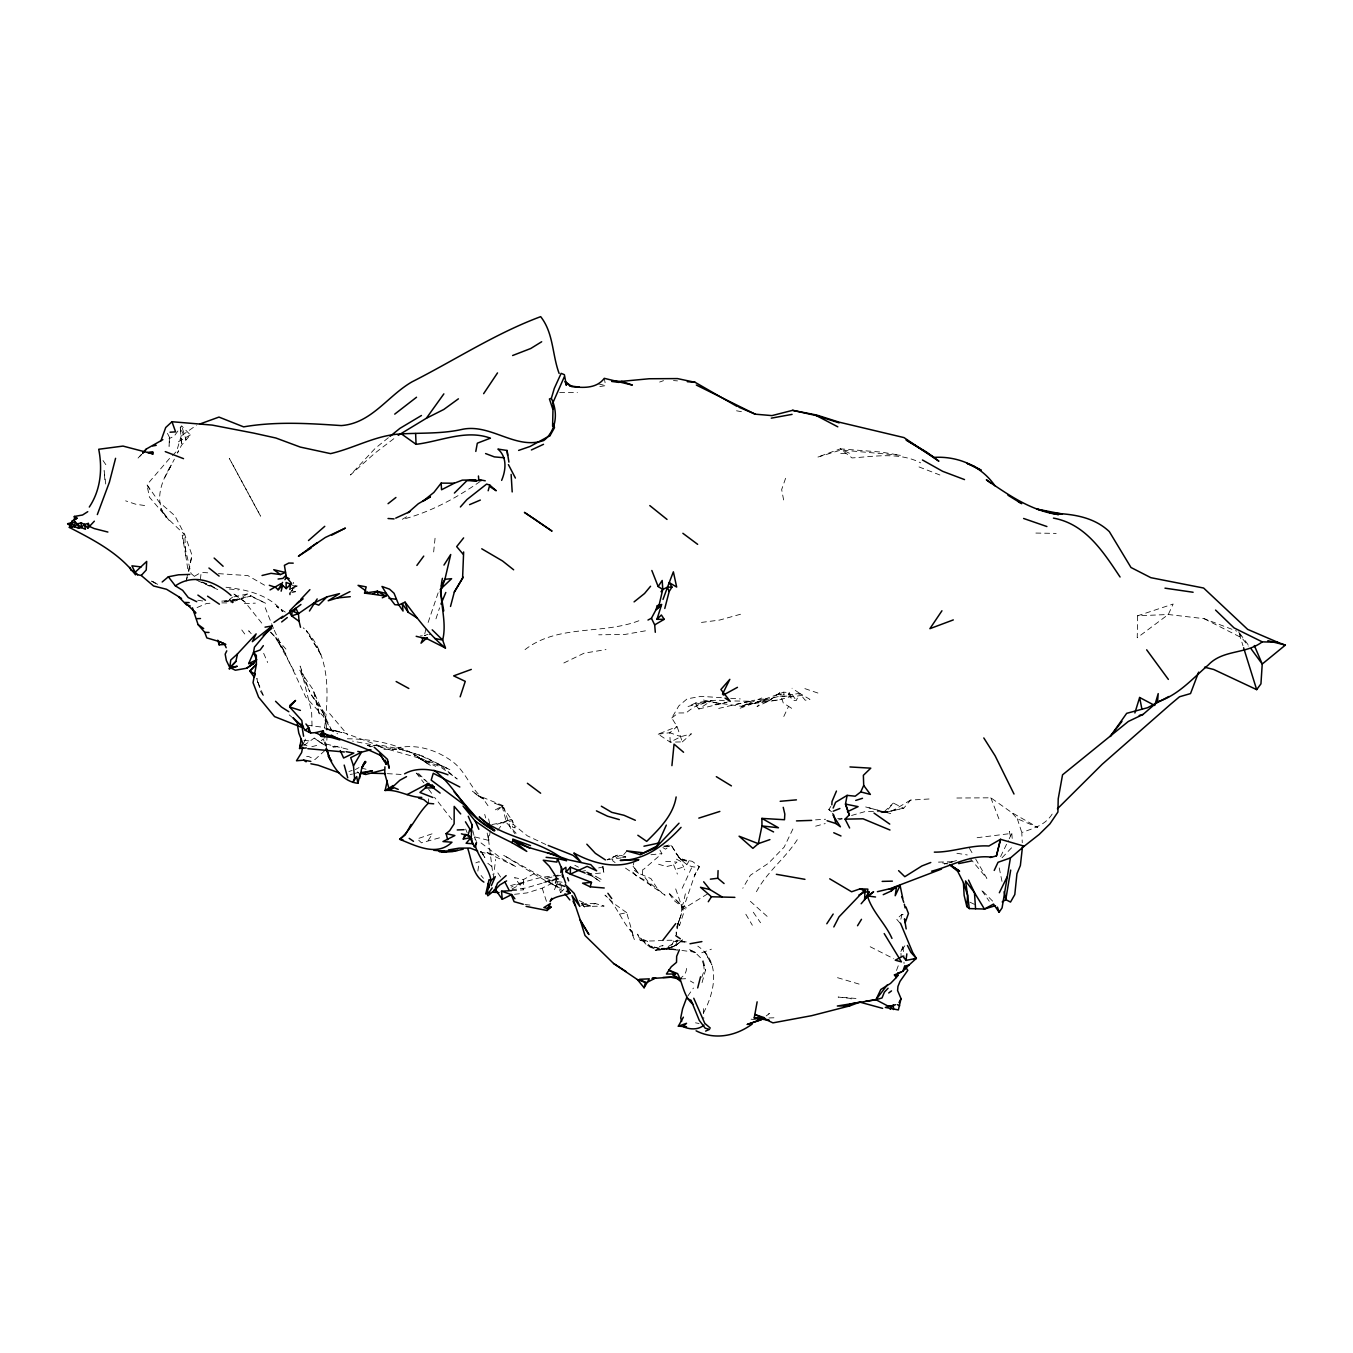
<?xml version="1.0" encoding="UTF-8"?>
<svg xmlns="http://www.w3.org/2000/svg" width="1353" height="1353" viewBox="0 0 1353 1353"><rect width="100%" height="100%" fill="white"/><g stroke="black" fill="none" stroke-linecap="round" stroke-linejoin="round"><path stroke-width="0.75" stroke-dasharray="5 3.75" d="M312.036 726.02L311.63 711.678L300.095 666.065L309.736 691.823L299.436 669.769L313.727 690.554L319.663 715.5L313.473 691.095L323.705 713.995L325.126 713.589L327.189 733.191M1137.67 615.784L1137.23 637.753L1168.299 614.499L1173.152 604.03L1137.67 615.784L1168.299 614.499L1204.119 618.676L1236.727 631.107M327.122 735.237L326.344 749.19M324.602 727.88C328.711 693.649 330.724 653.482 303.224 627.809M169.463 437.307L169.091 446.338L169.463 437.307L167.248 432.926M247.362 593.984L232.598 597.147L232.276 602.897L237.824 599.667L229.52 599.362L232.276 602.897L247.362 593.984L265.915 603.404L250.187 595.929M428.394 802.532L428.613 798.845M642.76 869.539L642.455 874.106L648.002 881.564L665.101 895.229L624.46 867.391M675.908 899.711L681.777 905.833L685.886 907.237L686.715 910.129L674.166 900.675L668.213 892.354L680.88 904.903C684.364 915.254 674.944 924.268 676.263 934.72L678.868 920.497L678.039 923.744L695.053 874.173L699.315 866.681L692.246 861.32L679.324 858.935L687.781 861.675L678.834 857.312L670.631 844.357L662.936 847.063L669.515 846.251L670.631 844.357L677.938 855.722L675.35 852.576C681.1 860.254 688.491 869.049 699.315 866.681L694.478 875.949L695.053 874.173M563.947 889.09L560.734 892.659L561.326 885.725M433.653 551.939L435.311 535.788M200.396 579.473L201.174 572.319L208.852 572.911M493.287 878.198L495.672 859.409M477.863 871.095L479.182 861.523L475.816 862.876M490.31 830.877L488.704 841.042L492.898 874.427M188.811 571.287L192.008 555.153L184.803 534.807L174.825 515.679L159.147 502.064L146.953 484.746L169.666 458.329M657.034 888.126L650.911 878.571L638.43 873.192L633.035 866.241L633.813 862.656M186.511 579.27L187.881 573.249M188.338 571.237L192.008 555.153M685.379 893.792L683.045 904.024L680.88 904.903M902.045 914.324L899.914 923.017L896.565 919.093L902.045 914.324L905.039 914.882M425.941 629.06L424.301 635.673L420.242 635.978M677.21 939.912L675.807 945.51L669.684 947.946L661.16 948.385C669.38 949.332 676.923 945.764 682.419 939.861C675.722 947.472 665.321 949.738 655.647 950.347L639.986 937.917L640.257 940.403L644.688 941.384L639.986 937.917M702.055 982.616L705.505 970.186L703.306 960.562L704.236 970.355L701.311 978.709M186.054 581.283L187.238 577.291M438.135 592.851L427.074 625.56M896.498 970.456L899.102 963.471M435.97 618.828L439.556 607.852M703.509 1012.89C714.655 992.037 721.301 961.763 697.793 946.17M785.586 478.302L781.662 489.583L783.624 499.967M678.039 923.744L679.899 918.687L676.788 927.059M557.808 882.122L554.358 889.902L556.421 885.234M900.912 951.497L902.908 946.626L905.225 945.172L900.912 951.497L901.115 957.18M672.475 943.954L664.052 949.113L655.647 950.347L663.122 945.426L653.787 948.064L651.216 945.848C660.332 949.857 671.308 949.569 679.054 942.753L675.807 945.51L667.722 948.335L672.475 943.954L674.758 938.407M164.965 477.305L171.594 464.383C161.92 480.247 153.177 500.745 166.334 517.539L160.703 508.779L169.142 520.296L149.422 497.16L146.953 484.746L150.166 489.972M303.41 743.676L306.793 736.117M788.292 694.174L792.621 700.211L796.224 700.583L799.623 693.362L809.99 699.383L805.221 700.245L799.623 693.362L792.232 694.495L788.292 694.174L789.256 692.584L783.658 692.178L739.871 708.329L752.183 700.533L767.151 698.554L753.147 703.814M783.793 716.498L788.579 706.351L783.319 703.103L779.785 692.837L768.707 701.04L757.004 706.587L766.39 698.486M792.909 828.983L784.148 847.13L768.487 863.248L750.357 875.239L742.797 888.261M1000.594 856.601L1008.357 840.534M1009.22 838.742L1011.807 833.38L1009.321 831.452L1011.097 838.961M178.444 450.989L177.412 453.103L181.556 445.188L190.333 434.922L181.606 425.84L174.249 436.089L169.007 438.727M168.685 470.066L174.402 459.124M691.569 867.865L681.455 889.902M686.817 864.77L689.37 860.339M658.218 734.155L669.786 732.734L677.092 726.578L658.218 734.155L670.192 742.137L682.301 741.901L677.092 726.578L671.781 717.986L678.817 705.894L687.138 698.841L701.142 696.355L722.976 697.793M756.445 891.712C767.286 871.112 786.972 857.176 798.811 837.219M428.157 840.568L432.554 833.668L417.299 838.86L421.476 842.834L442.719 836.915M830.843 806.388L828.882 809.449L830.962 812.95M289.931 593.138L294.683 586.458L297.356 586.035L290.658 584.242L294.683 586.458L291.825 590.906L295.647 591.735L293.55 587.929M687.848 995.977L693.446 988.045M497.684 830.336L504.094 821.846L511.502 819.444L512.499 820.764L515.036 827.833L512.584 827.19L512.499 820.764L489.685 824.941M851.561 815.47L865.328 811.512L884.219 811.749L890.883 813.677L865.548 806.912L885.674 812.324L903.703 808.248L879.771 812.798L885.674 812.324L893.318 803.073L903.703 808.248L910.603 800.08L929.663 798.963M626.963 850.885L620.892 857.954L607.023 859.595M141.439 454.388L137.702 458.464L141.828 454.354M1002.049 857.751L1012.856 846.471M172.44 455.521L176.617 451.344L181.184 435.954L180.355 428.157L181.606 425.84L186.088 439.793L180.355 428.157L181.556 445.188L181.184 435.954L196.456 425.231M1052.16 814.083C1045.023 825.431 1033.303 828.324 1021.786 832.518L1022.276 842.733M303.765 745.554L314.184 738.095L320.982 742.797L350.376 749.917M884.219 811.749L893.318 803.073M497.566 810.041L503.181 805.661L510.352 827.833L515.053 833.769M659.909 850.073L661.888 853.608L643.402 869.505M324.906 750.492L314.995 759.523L308.535 756.445L303.207 757.122M682.301 741.901L691.468 733.783L680.88 736.658L670.192 742.137L669.786 732.734L680.88 736.658M314.184 738.095L319.663 741.951L323.367 738.907L325.346 745.791L323.367 738.907M388.396 437.695L375.255 448.317L350.393 474.988L374.899 453.137L394.89 437.882M658.573 864.229L666.522 866.596L673.625 864.838L676.974 862.132L663.258 861.151M480.129 481.499C456.418 497.921 430.169 512.364 402.095 519.451L408.826 515.476M671.781 717.986L678.225 712.98L686.174 712.896C697.81 702.985 712.93 697.438 728.168 701.649M766.204 1015.951L769.417 1013.498L766.136 1015.393M768.707 701.04L779.785 692.837L784.199 694.884L783.658 692.178M229.52 599.362L232.598 597.147M678.851 978.963C684.398 976.46 687.984 970.879 685.971 964.757M190.333 434.922L176.178 443.074M696.389 705.809L698.824 708.989L711.83 700.448L696.389 705.809L695.713 702.968L708.82 700.82M289.863 589.451L294.683 586.458L293.246 582.297M194.46 576.293L201.174 572.319M910.603 800.08L891.542 811.343L885.674 812.324M525.049 649.609C558.924 623.327 604.926 635.538 642.218 619.386M495.316 809.838L503.181 805.661L477 795.023L472.112 791.031L484.746 799.843L477 795.023L483.004 798.473L487.976 805.728M707.551 893.927L685.886 907.237M512.043 888.989L524.355 882.122L511.062 887.145M511.688 890.612L523.594 889.8L514.563 877.59L523.391 879.602L537.242 871.907M355.332 769.553L358.985 767.574M595.117 903.5L581.79 903.889L590.094 906.07L595.117 903.5L604.131 906.087L581.925 906.527M622.515 857.616L625.779 856.956L619.64 855.586L612.774 859.375L612.689 860.762L615.108 862.588M552.531 883.086L542.096 888.194L526.977 892.912L513.548 894.401M563.846 662.987L584.09 653.178L605.992 649.575M291.741 588.606L297.356 586.035M695.713 702.968L687.899 706.52L706.029 701.446L741.664 706.3L779.971 696.102L791.894 696.22L779.345 699.89L744.082 704.93L762.517 701.294L779.345 699.89M197.048 607.548L206.603 603.489L212.472 603.083M556.066 885.42L560.852 883.424M741.664 706.3L761.79 697.996M550.451 880.769L526.013 887.991L512.246 889.733M427.886 634.286L424.301 635.673L430.66 634.32M701.784 952.783L711.407 949.18M626.71 912.683L614.685 904.075L604.994 895.145C617.391 905.664 621.771 922.543 633.441 933.874L630.312 929.376L634.303 939.371L626.71 912.683L616.68 914.713M659.638 382.053L663.528 380.65M496.991 824.265L504.094 821.846M550.265 880.126L542.841 882.562L549.014 881.158M677.481 868.829L683.688 866.969L684.787 869.894M348.922 771.464L352.118 770.5M505.481 821.22L511.502 819.444L502.014 805.931L494.724 803.327L502.234 806.084M740.514 614.245L719.593 620.063L699.941 622.617M956.554 860.559L944.411 863.958L952.224 862.132M510.588 885.589L540.794 877.471L551.212 876.101M815.656 826.193L825.229 823.571M838.623 819.884L842.445 818.836M698.824 708.989L727.153 702.156M581.469 905.411L588.673 903.584M311.816 746.687L319.054 744.86M291.842 592.665L295.647 591.735M598.635 867.933L604.757 866.444M718.697 708.431L752.183 700.533M353.86 773.561L359.441 772.275M736.184 704.389L750.949 701.243L733.275 700.955M185.801 555.812L182.232 535.348L184.803 534.807L185.801 555.812L188.118 571.372M580.623 871.636L586.627 870.402M547.052 877.996L563.575 874.901M714.925 704.575L726.392 702.495M633.035 866.241L638.43 873.192L633.255 869.624M645.432 630.819L625.187 634.405L598.702 634.811M599.853 386.552L605.62 385.622L604.284 378.333M333.126 747.228L336.237 746.805L331.586 746.196L341.954 747.211M350.139 774.423L352.473 774.102M553.292 875.831L559.55 875.002M977.12 837.71L1011.807 833.38L1012.399 840.856M650.996 854.741L661.888 853.608M586.762 874.258L603.878 872.803L602.711 865.277M815.538 819.85L825.618 819.258M837.71 818.548L841.735 818.311M840.737 453.627L849.447 453.289L840.314 448.841L817.449 457.196L840.991 450.008L900.54 455.335L881.412 452.105L840.314 448.841L852.035 457.94C874.917 456.401 899.39 451.919 920.649 462.861M244.419 603.573L255.345 603.15M680.491 978.912L685.362 978.743L680.255 978.811M768.927 1017.963L777.332 1017.676M952.241 861.726L938.678 862.098L947.438 863.975M383.981 749.444L396.226 749.291L378.654 746.366M956.859 798.016L990.836 797.813L1011.756 812.578L1037.683 827.343L1017.338 818.802L1011.756 812.578M559.652 392.505L577.427 392.641M675.959 949.366L663.816 948.639L677.954 949.383M221.824 602.88L227.253 602.931L250.982 595.929L227.236 601.442L222.501 601.459L234.187 600.123L221.723 601.155M1035.891 533.065L1056.169 533.386M347.349 738.772C374.882 739.11 404.378 744.505 426.043 762.669L413.629 754.45L430.795 765.697L417.164 756.868L420.09 758.356L378.231 746.518M686.326 941.908L674.69 941.536L684.956 941.925C670.158 937.984 655.072 942.483 640.257 940.403L637.601 934.128L640.257 940.403L647.512 941.35L639.698 937.9M779.971 696.102L793.67 696.71L802.43 695.171L792.046 688.237M370.84 746.873L367.695 745.418L382.595 745.554L401.926 749.461L391.947 749.224C412.953 742.814 434.431 748.547 451.919 761.181C465.618 770.821 469.998 788.106 483.004 798.473M663.816 845.963L669.515 846.251L665.49 849.194L662.75 847.485M387.347 773.645L401.655 774.474M218.442 573.638L247.887 575.6L266.372 586.255M776.893 694.444L784.199 694.884M730.671 698.3L740.294 698.926M681.946 950.466L694.816 952.157L696.795 953.628L688.423 949.079L694.816 952.157L701.564 958.77L705.505 970.186M673.49 380.582L677.498 380.886M855.975 998.446L838.15 997.06L849.65 998.277L854.521 1000.138M212.15 585.984L208.007 585.561L214.772 587.642M229.232 588.995L238.399 589.959M677.836 950.161L669.972 949.332L670.885 949.316C661.414 948.893 649.795 951.041 643.791 941.536L646.345 944.682L653.787 948.064M226.002 587.253C246.77 589.553 268.875 594.745 282.845 611.657M557.098 881.615L562.222 882.207M303.918 740.294L311.105 741.173M524.998 904.48L531.932 905.326M307.013 725.174L320.712 726.967L341.954 732.565L325.735 729.318L341.802 731.939L381.732 746.653L352.558 741.089M751.101 1019.164L756.259 1019.874M144.619 505.532L135.621 504.195L125.626 500.847M197.758 600.208L206.062 601.527M956.909 853.269L967.277 854.961M736.522 410.788L742.746 411.921M695.493 1022.817L699.011 1023.494M703.425 700.025L721.014 703.864M480.298 852.035L494.521 855.113L485.524 851.95L516.423 866.884L501.286 858.343L479.131 841.465M859.087 984.088L835.714 977.154M361.2 768.098L367.221 769.502M598.415 383.863L605.62 385.622M367.695 745.418L375.644 747.431M474.937 836.949L489.296 840.551M588.267 874.782L596.521 876.862L602.508 880.126M625.779 856.956L618.49 854.656L607.007 859.899L618.49 854.656L619.64 855.586M214.484 587.506L196.675 580.149M804.883 688.626L819.783 693.683M217.765 589.57L198.451 581.063M202.003 581.959L211.034 585.426M919.025 466.937L939.878 474.988M549.453 879.518L540.27 875.983L503.401 855.181C521.48 865.937 539.035 877.809 557.69 887.145M153.16 582.247L159.823 585.274M303.985 744.488L306.996 745.807M545.868 844.543L527.349 835.833L512.719 823.943L515.036 827.833M969.966 902.214L975.395 904.785M151.316 581.08L156.999 583.769L152.111 581.283M870.199 946.745L893.775 958.736M579.236 900.574L590.094 906.07M274.27 630.261L305.744 697.066L323.215 716.211L331.959 730.941L337.692 733.85M1204.119 618.676L1241.919 637.939L1248.278 646.091M676.365 859.138L680.745 861.371L683.688 866.969M417.164 756.868L435.767 766.373M574.822 865.26L578.441 867.188M587.49 872.025L596.521 876.862M559.516 887.906L548.574 881.581L562.493 890.68M690.368 981.026L693.801 983.022M586.204 872.009L600.309 881.649L587.32 873.108M656.222 947.574L660.315 950.094M788.579 706.351L791.64 708.329M319.663 741.951L325.346 745.791M234.373 594.373L244.741 601.781L262.972 624.629M233.934 594.052L244.741 601.781M750.374 901.335L768.216 917.351M487.807 863.282L494.471 868.558M285.28 612.097L276.316 606.127L282.557 611.573M416.961 773.493L425.975 781.002M289.204 714.891L293.432 718.426M194.088 576.09L191.027 573.503L182.232 535.348M650.878 885.2L645.077 880.16L636.485 876.067L632.341 871.603M831.537 811.868L828.882 809.449L833.431 814.354M516.102 833.245L506.614 822.844L502.014 805.931M169.683 520.398L184.803 534.807M271.057 632.511L285.94 649.068M418.517 773.459L427.463 782.254M678.834 857.312L682.808 861.252M992.612 901.098L981.196 889.682L989.263 901.25M357.513 771.819L360.101 774.423M270.279 632.071L274.659 636.553L285.771 653.82L275.792 637.517L295.817 674.318M480.332 851.409L484.408 855.62M251.201 633.661L248.664 630.802L251.286 633.847M329.625 713.555L347.603 734.831M481.076 875.509L483.427 878.3M969.898 858.09L986.861 878.334L974.6 857.176M451.953 819.664L434.55 797.34M581.486 903.297L584.868 907.389L581.367 903.127M416.234 773.02L423.844 782.795M1239.889 633.525L1248.582 645.398M325.126 713.589L310.463 693.565L323.705 713.995M241.781 629.957L246.922 636.975M482.26 853.912L484.881 857.498L481.397 851.494M428.647 789.256L433.383 795.733M753.3 912.243L760.555 922.729M103.031 460.561L105.906 464.772M497.836 872.905L500.678 877.15M792.232 694.495L796.224 700.583M745.841 914.239L752.353 925.266M969.475 848.348L973.568 855.4M1238.655 631.834L1241.919 637.939M331.959 730.941L323.435 713.369L327.308 729.115M474.311 836.932L477.203 843.122M789.256 692.584L792.621 700.211M273.458 628.367L265.222 607.717M263.666 653.33L267.674 662.53M257.966 682.555L264.038 696.913L260.723 691.671L256.952 678.327M465.652 829.085L467.157 832.704M673.625 864.838L677.413 874.072M559.584 889.784L560.734 892.659M990.836 797.813L999.36 820.003M675.688 888.887L683.874 912.362L679.51 925.57L679.054 920.632M1017.338 818.802L1021.786 832.518M1239.263 633.83L1243.001 645.787M542.215 888.211L546.832 902.485M484.695 814.388L485.744 817.956M472.772 830.556L474.988 839.266M325.549 745.097L325.802 746.01L324.669 737.284M256.85 678.58L257.797 682.69L256.985 678.952M999.224 867.916L1002.083 881.801M488.636 818.92L490.243 826.869M602.626 866.546L603.878 872.803M487.165 833.042L488.704 841.042L488.281 833.076M902.908 946.626L904.176 958.431M105.737 484.019L104.13 470.624L105.01 481.55M903.956 962.152L904.058 963.505M703.34 1008.661L703.797 1018.555M523.391 879.602L523.594 889.8M419.751 755.16L398.391 748.632L423.303 756.276L450.126 769.806L419.751 755.16M440.943 765.68L420.935 758.526L440.418 766.88L457.196 778.99L440.943 765.68M706.587 954.744L704.862 952.174L711.898 964.892L706.587 954.744M317.177 647.766L306.235 630.566L321.659 655.968L317.177 647.766M260.537 516.051L229.283 458.346L260.537 516.051"/><path stroke-width="1.5" d="M585.173 873.091L570.374 867.155L570.357 874.173L591.481 882.376L590.162 886.807L582.568 883.171L591.481 882.376M611.793 381.225L621.602 381.343L632.358 385.081L604.284 378.333C596.69 388.548 583.346 388.023 572.015 386.552L565.199 381.732L566.366 385.351L564.387 374.68L561.14 373.36L554.273 388.446L551.347 398.408C558.299 412.191 556.455 430.609 543.838 440.486C515.307 450.38 490.412 422.812 461.458 429.527C441.771 433.873 421.459 432.774 401.435 433.907C376.438 434.871 354.604 448.114 330.572 453.627L300.298 447.082L275.843 438L253.637 433.095L212.201 425.096L172 421.73L165.709 427.514L160.939 440.79M387.296 780.512L385.115 790.49C397.697 789.07 409.147 797.475 421.781 797.407M463.639 551.956L462.591 578.103L454.304 592.073L450.515 606.448M552.599 426.229L553.14 402.196L564.37 376.675M990.345 857.514L996.451 855.891L1000.51 839.317L1024.221 846.183L1039.205 834.412L1049.911 823.876L1057.911 812.037L1058.215 798.845L1062.545 774.829L1128.334 721.453L1142.964 714.485L1157.542 701.886C1178.429 695.087 1192.281 678.8 1208.297 664.966C1222.994 649.355 1246.045 654.362 1262.231 641.863L1277.638 642.252L1285.35 645.11L1262.231 664.035L1260.945 683.857L1256.666 689.624L1213.675 669.464L1204.525 667.198M81.248 522.867L84.36 524.423L85.442 529.26L81.146 527.535L81.248 522.867L77.848 523.746L74.567 526.689L69.324 527.399L72.284 520.922L77.003 518.182L74.33 516.457L74.466 519.67M384.912 766.847L384.742 773.476L389.36 790L394.298 787.75L398.256 789.425M724.075 883.543L717.8 878.249L718.071 870.605M491.359 885.657L495.299 876.626L491.054 880.566L489.076 879.619L485.845 893.707L487.841 892.709L485.845 893.707M869.116 892.016L864.567 899.728L869.116 892.016L864.973 892.05L864.567 899.728L861.151 903.753M831.841 804.849L832.01 801.5L836.458 791.048M1024.221 846.183L1010.42 857.954L1002.083 907.863L999.123 912.243L993.525 904.075L984.426 909.047L969.306 908.573L966.837 906.561L967.598 895.263L965.535 880.938L974.464 892.625L984.426 909.047L995.504 905.647M442.431 578.34C437.628 599.193 447.725 619.911 442.651 640.054L445.458 648.019L427.852 639.157L416.183 636.299M562.442 876.998L562.341 870.013L557.487 858.58L546.122 857.328M1157.542 701.886L1158.202 693.615L1154.718 705.454L1139.632 697.488L1134.879 712.963M107.885 532.05L94.203 528.566L89.586 526.503L88.317 523.425L84.36 524.423L81.146 527.535L75.125 521.818L67.65 523.696L71.743 526.96L72.284 520.922M226.171 647.732L224.463 643.842L219.406 641.61L225.816 644.366L219.135 644.84L219.406 641.61L206.823 637.906L204.726 632.325L198.096 624.612L192.447 607.801M867.628 891.39L867.848 889.124L860.068 888.853L851.595 891.779L829.71 878.824M84.36 524.423L87.81 528.16L88.317 523.425M81.146 527.535L78.575 528.279L74.567 526.689L75.125 521.818M300.941 604.487L292.214 610.998L291.656 615.903L299.081 621.348L300.518 627.268M468.239 816.265L471.842 824.434L471.115 840.112L474.379 846.724L475.478 846.504L476.527 842.615L474.379 846.724M900.489 923.186L912.7 952.495L916.353 958.381L906.003 960.393L906.848 953.882M331.654 760.893L328.204 755.752C334.022 768.216 342.952 781.645 357.868 783.286L360.101 774.423M895.618 1004.687L885.319 1007.427L898.375 1009.93L901.03 998.649L897.597 990.565L897.935 986.489L900.016 981.348L907.795 970.355L905.597 967.057M560.785 872.465L561.512 867.256M671.917 765.629L674.048 744.15L683.569 752.251M757.139 1001.829L754.213 1017.963L768.775 1020.213M289.863 589.451L290.658 584.242L286.092 582.433L286.227 588.606L280.748 583.786L270.042 589.925M518.622 450.414L530.038 446.473L550.028 435.632L549.978 434.465M263.345 645.635L260.165 649.964L253.552 652.434L256.58 659.774L253.552 663.494L248.681 663.596L253.552 652.434L254.432 647.157L272.207 625.965L265.036 627.149M1010.691 870.08L1005.769 899.644L1002.218 901.944M301.212 739.245L299.554 748.497L306.319 747.938M475.799 451.428L477.321 443.192L490.412 438.169C465.838 429.138 440.672 441.366 416.064 444.325L401.435 433.907M849.972 766.948L870.774 768.166L863.366 775.32L863.704 785.416L860.762 791.911L855.231 796.19L847.113 795.378L845.49 804.088L849.261 814.895L845.084 819.14L849.616 828.002M115.58 458.312L109.39 482.226L97.331 514.563M302.683 747.228L301.601 752.572L296.493 760.775L303.698 760.149L310.818 761.401M663.004 599.413L669.211 582.602L676.669 587.05L673.371 571.829L669.211 582.602L671.951 587.101L669.194 591.447L664.78 608.478M359.577 778.381L361.488 769.333L365.158 761.367L361.944 767.303L365.885 761.824L363.348 764.208M229.283 668.788L229.79 667.553L237.265 666.268L229.283 668.788L235.879 661.448L237.502 653.871L256.14 633.88L252.351 641.677L272.207 625.965M526.08 906.358L547.052 910.518L549.166 905.072M565.334 884.591L574.179 893.42L579.862 906.442L571.964 895.551L580.505 920.767L588.91 934.534L580.133 919.854L585.003 935.515L613.586 963.488L637.364 979.555L644.096 987.758L645.28 982.87M996.451 855.891L1000.51 839.317L988.908 845.997C970.27 844.813 952.833 852.339 934.331 852.136M642.81 852.711L626.659 850.885L640.138 854.589L656.932 846.082L666.319 825.11M281.136 591.176L282.642 585.359L278.109 589.79L275.454 587.27L269.298 585.308M697.691 987.927L700.55 976.798M300.755 743.964L299.554 748.497L303.038 743.998L298.776 733.005L297.288 723.804M555.559 882.985L556.76 878.452L554.561 874.326L549.267 866.191L543.263 860.204L556.878 862.098L557.487 858.58L566.619 860.711C549.758 850.969 529.598 850.53 512.939 840.365L512.043 842.716L526.791 851.426L512.939 840.365M656.949 619.319L661.38 614.989L664.205 619.319L656.949 619.319L661.685 604.385L655.985 609.729L651.436 618.253L647.986 620.029M488.179 490.75L489.735 485.067L486.623 484.086L466.954 499.545L460.375 506.969M471.909 838.775L467.918 835.63L469.863 828.983L465.449 821.812M676.145 796.951C673.219 815.318 659.351 828.831 646.7 841.38L637.838 835.258M657.254 605.823L655.985 609.729L660.754 605.603L659.182 604.69L657.254 605.823L660.754 605.603M659.182 604.69L662.767 589.451L662.192 580.471L658.15 586.525L662.767 589.451L667.384 587.219L671.951 587.101M460.155 696.812L465.263 681.354L453.678 675.874L471.301 669.414M501.642 480.366C505.937 470.134 507.324 457.111 497.921 449.078L507.054 450.481L508.914 462.117M468.341 835.089L471.013 837.608L466.125 843.257L472.89 843.782L471.013 837.608L463.267 839.063L465.06 834.192M686.732 997.567L682.605 1008.695L680.711 1017.946L681.658 1021.414M849.566 1004.247L860.018 1002.066L849.583 1005.939L837.338 1006.006L875.949 999.732L880.82 989.483L890.562 983.377L896.227 977.593L894.434 974.921L902.755 971.336L904.65 966.228L909.182 964.892L916.353 958.381L910.89 952.343L907.44 945.443M1198.64 672.137L1190.522 693.582L1179.528 696.761L1170.565 704.287L1102.238 764.225L1057.42 808.806M475.478 846.504C479.368 858.698 488.89 867.831 491.054 880.566L486.995 892.473L487.773 895.804L494.758 890.173L497.498 883.238L506.14 875.611M548.388 908.607L550.451 903.5L543.855 907.592L548.388 908.607L551.263 906.882L547.052 910.518M679.375 949.823L676.669 956.3L676.517 962.338L671.257 966.752L666.403 974.025L675.519 974.008L668.67 970.101L677.582 973.602C683.028 983.716 683.536 996.704 693.024 1004.298M440.96 604.081L445.797 592.479M833.16 808.045L835.596 802.295L847.113 795.378M644.096 987.758L649.322 978.845L639.563 979.284L646.244 982.785L655.698 977.948L652.197 978.236M433.687 803.817L428.258 803.327C417.028 814.066 411.363 829.795 399.659 839.283C415.878 845.76 436.698 856.923 451.97 842.209L442.972 841.549L454.862 835.545L446.101 833.617L447.691 839.706M423.472 637.551L421.02 643.182L427.142 637.686M550.265 901.639L551.72 898.324M278.109 589.79L282.574 582.399M994.218 870.419L998.04 862.284L1010.42 857.954M900.083 885.437L895.212 895.72L896.515 886.722L900.083 885.437L902.755 898.257M226.78 650.844L225.173 654.159L226.357 660.467L229.79 667.553L235.337 670.225L246.686 668.213L253.552 663.494L246.686 668.213M89.298 507.037C100.714 489.972 102.625 469.034 98.718 449.264L123.005 446.084L153.227 453.982L147.697 452.376L153.193 452.257L149.456 452.545M999.343 892.743L1007.106 876.913M722.485 694.157L729.825 679.341L720.895 689.506L730.265 701.378L725.056 698.148M357.868 783.286L356.702 776.521L352.913 782.406L354.571 778.127L353.471 765.832L361.488 752.167L370.925 749.748M899.018 1002.59L901.03 998.649M833.82 926.94L838.995 916.894L864.584 890.206L860.068 888.853L865.734 890.764M301.076 724.312L305.288 730.349L310.632 732.971L315.553 732.633L320.018 734.865L323.536 733.427C342.816 739.99 362.519 746.687 381.039 755.667L386.112 764.208L387.601 761.367L389.14 768.233L387.482 759.321L374.155 747.16M309.448 611.015L317.177 598.939M441.366 585.95L444.934 579.27L450.718 554.493L443.97 565.08M411.143 824.417L405.24 834.953L399.659 839.283L402.94 839.689M891.272 891.018L892.946 887.991L896.515 886.722L891.272 891.018L883.221 894.671M550.028 435.632L554.459 427.751L553.766 423.607M440.131 793.095L427.734 783.708L426.635 784.943L434.313 787.006L427.734 783.708L425.316 788.004L419.92 792.469L432.892 797.475M686.512 1026.69L678.343 1026.183L683.4 1017.185M294.227 611.387L295.935 608.36L298.438 613.653L299.081 621.348M887.28 984.933L875.949 999.732L865.819 1001.22M454.304 592.073L463.233 577.156M857.531 925.74L861.489 919.313M284.925 579.676L286.413 577.291L284.401 565.334L288.781 563.051L293.212 563.152M708.279 901.724L711.458 896.768L734.865 897.36M826.801 923.761L833.177 914.053M483.63 393.672L497.515 372.904M941.942 610.778L929.9 628.671L953.307 619.911M398.222 435.328L426.347 418.28L443.869 393.875M492.204 887.889L489.414 891.982L486.995 892.473L490.327 893.318M463.267 839.063L466.362 834.53M550.214 900.98C554.764 895.923 563.913 895.923 570.036 893.132L566.839 887.5M675.705 923.642L662.733 940.386M416.876 565.419L423.743 556.1M428.867 783.286L425.316 788.004L434.093 787.801L432.064 784.757M661.025 591.718L662.767 589.451M1121.958 721.369L1110.221 736.506L1126.677 713.335L1147.513 707.737L1168.907 696.507M475.749 479.926L462.337 480.129L454.32 483.224L441.163 483.122L433.89 492.424L422.643 501.405L430.406 496.771L418.365 503.688L407.946 512.787M300.603 599.548L309.905 589.654M323.282 730.755L320.018 734.865L324.5 736.32L323.282 730.755L315.553 732.633M463.622 537.902L456.688 546.612L463.047 554.121M896.227 977.593L897.986 975.445L897.766 973.01L900.827 972.333M650.573 586.255L644.535 593.51L634.083 601.882M331.096 737.402L321.118 736.336L323.536 733.427L331.096 737.402L339.874 739.939L331.197 735.051M142.978 453.001L146.412 448.959L162.85 439.64M389.36 790L399.862 780.258L406.526 776.622M902.755 971.336L909.182 964.892M547.576 852.61L569.021 859.967L590.771 864.652L596.622 870.825L587.151 866.377L570.357 874.173L566.163 871.958L570.374 867.155M94.355 521.176L87.81 528.16M141.236 575.465L146.242 570.002L146.699 561.427L135.114 572.302L137.532 574.737L141.236 575.465L153.565 585.984L166.52 589.265L181.556 598.449M142.674 453.035L146.412 448.959M888.092 988.248L884.355 992.172L882.021 997.956L875.949 999.732L887.5 1005.803L891.272 1005.803L890.139 1009.203L893.369 1005.042L893.521 1009.524M289.542 610.964L299.334 601.02M494.758 890.173L499.815 884.963L506.614 880.904M285.872 575.397L282.912 578.408L278.092 579.05M679.02 823.199L655.681 847.841L640.138 854.589M349.987 591.633L337.404 597.941L328.204 600.766L339.518 593.612L326.952 596.859L318.784 605.163L313.558 603.235L298.438 613.653L291.656 615.903L289.559 612.419L281.509 618.236M235.879 661.448L229.79 667.553L230.737 660.027L237.502 653.871M454.388 493.067L466.903 480.687L481.516 480.501M286.227 588.606L290.658 584.242M681.049 827.359C664.999 844.695 645.093 860.474 620.249 860.407L638.836 859.696C617.644 870.047 593.493 863.806 573.858 852.982L581.08 862.284L573.114 855.384L548.202 845.473M440.131 589.604L451.614 578.695L444.934 579.27L440.452 591.515L443.75 610.93M308.484 540.54L324.771 526.317M162.174 581.993L168.347 576.784L178.579 574.788L189.775 574.416M263.175 635.487L271.835 628.316M305.288 730.349L308.653 727.576L305.93 723.956M703.966 1025.117C698.317 1030.123 689.607 1029.633 683.062 1026.606L686.529 1023.308L678.343 1026.183M446.101 833.617L449.67 830.708L454.134 823.825L454.185 806.388L460.713 813.931M390.036 436.359L399.896 428.377L421.459 415.506M67.65 523.696L70.018 524.49L72.098 522.816L74.567 526.689M388.057 503.688L395.922 497.481M296.983 603.675L303.157 598.821M281.661 621.957L287.293 617.543M394.721 414.136L416.538 397.241M562.341 870.013L565.875 867.307L566.163 871.958M664.205 619.319L654.683 624.883L655.309 632.291M888.735 992.967L891.509 990.903M74.855 519.772L77.003 518.182M458.413 398.831L443.818 409.452L426.347 418.28M307.74 549.487L325.38 537.445L345.387 528.093L331.857 535.111M317.312 542.587L298.421 556.235L311.122 548.016M273.932 622.465L282.963 616.224M365.716 590.771L358.055 585.342L366.189 586.881L364.566 593.104L372.819 594.187L377.267 591.295L386.332 593.493L394.839 604.69L398.814 604.994L405.071 602.153C417.401 618.372 429.544 635.081 445.458 648.019M87.759 511.688L82.55 515.003L74.33 516.457M289.559 612.419L295.935 608.36M541.674 341.751L530.748 348.499L512.618 355.518M385.115 790.49L393.216 785.535M407.084 794.6L427.734 783.708M723.331 695.053L737.453 687.341M680.085 981.026L673.253 975.209L675.519 974.008M454.32 483.224L441.552 489.769L441.163 483.122M864.973 892.05L858.952 894.942M502.251 899.305L511.62 894.621L501.523 891.238L502.251 899.305L496.45 891.052L495.553 887.365M248.681 663.596L256.58 659.774M752.251 1024.018C735.795 1036.127 714.874 1040.271 696.085 1030.817M313.558 603.235L326.952 596.859M847.435 811.715L858.09 806.642L845.49 804.088L849.261 814.895M404.615 773.815C417.84 766.238 434.448 769.671 447.944 774.795M168.347 576.784L175.383 585.883C193.986 572.826 215.871 581.672 231.075 595.438M551.906 880.735L556.76 878.452L558.349 878.976M367.238 591.853L364.566 593.104L377.267 591.295L385.893 596.149L386.332 593.493L381.986 586.458L389.546 589.164L394.078 593.29L398.814 604.994L403.042 611.049L402.264 603.59L408.183 612.266L417.248 618.101M531.391 449.957L543.517 444.325M395.736 518.114L409.959 511.569M382.29 597.806L385.893 596.149L372.819 594.187M705.623 1031.104L709.547 1029.362L705.217 1028.229L699.281 1020.382L691.062 1000.273L687.984 998.954M469.576 504.652L480.349 500.069M893.115 887.534L941.502 869.083M280.392 574.551L285.449 572.505L273.729 569.698L280.392 574.551L271.04 573.317L262.042 575.499M833.211 811.191L839.892 808.502M930.779 862.504L921.934 865.937L904.819 876.693L898.595 870.655M200.21 423.878L218.966 417.079L243.641 426.871C275.894 421.29 308.822 423.388 341.294 425.586C371.517 423.354 387.516 395.939 411.955 381.884C454.726 360.202 495.739 333.312 540.676 316.653C553.681 333.176 552.109 354.689 559.127 373.428M769.908 839.604L758.306 843.663L752.894 848.348L739.076 836.188L758.306 843.663L761.976 825.939L761.891 818.396L784.486 819.732L784.825 814.117L783.235 807.318M877.404 891.678L892.946 887.991L889.175 889.225M761.401 1019.621L747.33 1024.407L761.401 1019.621L757.291 1019.435M698.808 818.125L719.847 811.428M855.739 800.418L862.504 798.304M361.183 773.206L365.834 774.44L384.117 769.772M849.583 1005.939L811.648 1015.68L772.935 1022.868L754.889 1014.513L764.039 1017.557M551.347 398.408L549.436 398.949L552.853 409.299M931.574 871.197C951.751 866.123 969.932 854.47 991.563 857.176M994.895 485.761C981.432 466.024 957.992 455.978 934.213 457.382L906.121 439.996L926.399 451.953L938.881 461.187L904.007 437.594L839.046 422.136L816.705 415.05L792.621 410.331L771.954 415.608L755.194 414.17L738.873 407.202M913.596 959.074L916.353 958.381M1139.243 715.433L1142.964 714.485M360.473 773.696L372.396 770.838L361.454 772.529M463.233 849.194L452.392 851.629L441.484 852.255M643.943 846.217L658.877 843.037M958.651 863.603L971.572 860.948M771.278 418.162L792.08 414.373M152.771 445.949L156.238 445.323M689.996 943.751L701.886 941.603M448.384 849.955L459.107 848.145L470.252 848.077L477.609 850.969M457.788 850.344L439.116 851.527L446.693 851.629M710.376 879.162L717.8 878.249M672.982 977.103L652.366 978.456M337.404 597.941L350.275 596.69M780.174 801.297L796.427 799.86M511.688 890.612L501.523 891.238M170.055 432.216L175.586 431.861L172 421.73M621.602 381.343L649.186 378.755L677.447 378.586L695.138 382.324L737.064 406.441M196.625 618.693L200.498 618.541M457.246 829.947L464.045 829.693M796.494 820.899L811.682 820.392M754.213 1017.963L764.733 1018.099M662.987 977.441L670.851 977.204L678.851 978.963M882.156 881.395L892.388 881.141M845.084 819.14L863.045 818.802L889.986 830.015M321.118 736.336L324.5 736.32M307.791 748.683L344.322 751.997M422.051 638.092L427.463 638.193M372.329 773.239L385.47 773.595M204.726 632.325L209.005 632.46M189.166 602.592L185.04 602.457L195.897 612.994L193.783 611.167M440.875 851.037L444.055 851.155L433.89 850.293M604.233 887.991L590.162 886.807M492.407 892.185L499.003 892.608M388.04 518.503L394.061 518.909M1054.325 513.464L1050.283 513.142C1071.339 513.802 1093.292 516.406 1109.325 531.611L1130.99 567.499L1150.862 577.68L1203.612 588.031L1247.669 629.382L1277.638 642.252M1058.367 513.768L1062.409 514.089L1036.922 509.083L1058.503 514.63C1030.952 510.741 1008.661 495.063 986.354 479.808L991.259 483.427M687.307 381.681L695.138 382.324M504.111 457.754L494.369 456.891L485.592 453.559M469.406 480.23L476.544 481.076M141.084 566.907L131.901 565.825L135.114 572.302M389.004 598.381L396.074 599.227M565.199 381.732L569.985 385.926L579.287 387.11M611.674 381.445L619.099 382.409M875.526 896.988L867.442 895.957L866.157 898.071L873.598 891.813L867.442 895.957C872.144 911.821 885.268 923.27 891.965 938.407M776.351 874.309L804.95 879.332M1164.984 588.166L1193.109 592.259M894.434 974.921L897.986 975.445M485.253 480.805L478.759 479.588L478.438 475.985M882.613 1008.357L859.629 1002.066M346.097 751.676L353.843 753.08L343.611 758.018L340.279 750.627M310.886 763.785L318.141 765.206L339.451 772.986M434.702 638.447L442.651 640.054L432.216 629.821M357.784 751.422L361.488 752.167L350.698 757.663L353.471 765.832M760.538 1018.251L768.808 1019.925M792.621 410.331L816.4 415.608L839.181 422.88M722.265 897.039L709.936 889.564L700.499 887.297L711.458 896.768M190.147 605.856L186.697 605.011L178.596 596.758M1267.862 640.696L1285.35 645.11M860.762 791.911L870.385 794.431L863.704 785.416M461.407 833.82L467.918 835.63M558.857 884.388L565.013 886.452M523.256 904.261L514.072 901.673L511.519 895.432M619.336 819.614L607.531 816.214L596.436 810.87M418.534 798.05L423.709 799.606L428.258 803.327M569.985 385.926L572.015 386.552M827.089 820.73L835.951 823.554L840.416 826.818L832.991 815.098M300.4 710.393L289.643 706.976L290.016 705.217L295.58 700.431L289.643 706.976L301.82 720.506L302.7 726.967M1023.612 518.47L1046.901 526.537M183.518 458.65L165.269 451.614M637.364 979.555L646.244 982.785M530.528 845.642L512.77 839.08L529.581 848.128M1053.446 518.114C1085.664 523.983 1103.287 551.923 1120.064 577.004M964.52 479.588L942.703 471.351L922.458 459.986M301.347 727.221L274.558 716.6L258.609 697.201L253.045 682.673L256.393 664.255L256.326 655.41L253.552 652.434M292.214 610.998L298.438 613.653M635.352 820.29L624.004 815.284L611.793 812.358L601.341 806.219M493.997 889.97L496.45 891.052M755.194 414.17L696.338 385.064M833.752 832.738L840.991 835.968M362.689 772.952L365.834 774.44M1262.231 641.863L1234.054 627.91L1215.552 610.068M289.221 578.678L286.413 577.291L291.656 583.532M196.726 601.713L188.253 597.519L182.655 590.331L175.383 585.883M512.043 842.716L492.813 833.194L475.224 821.051L463.047 806.1L477.288 818.7L494.166 831.013M716.329 776.673L731.415 785.89M673.253 975.209L678.513 977.915M773.578 831.943L761.976 825.939L778.465 827.782L761.891 818.396M566.4 891.255L570.036 893.132L567.431 889.259M559.33 856.449C534.435 839.08 501.777 837.304 479.233 816.941L494.877 830.556C466.92 818.48 457.229 787.074 434.009 770.297M897.411 1004.636L899.694 1005.837M816.4 415.608L837.795 426.821M69.324 527.399C93.526 539.932 118.607 552.701 135.537 574.856M481.753 548.794L502.555 560.988L513.65 569.799M207.567 596.199L219.406 604.182M396.141 681.523L408.826 688.474M459.817 786.989L433.281 773.273L431.201 780.123L463.91 804.646M303.444 726.375L297.389 722.823L293.127 717.834L301.601 725.715M1007.934 495.215L1019.942 502.639M1018.319 501.625L1021.701 503.705M288.849 711.729L281.458 707.027L275.555 701.277M490.547 487.097L496.23 490.75L489.735 485.067M613.586 963.488L626.185 971.606M950.922 865.48L959.615 871.163L951.396 865.616M605.434 859.933L595.371 853.337L586.83 844.204M303.698 760.149L306.133 761.807M197.893 595.083L205.436 600.258M409.198 838.353L413.494 841.312M675.807 935.684L680.305 938.796M874.021 813.102L889.75 824.095M198.096 624.612L203.677 628.57M682.876 533.302L697.658 544.346M527.382 783.286L540.642 793.213M132.053 570.492L137.532 574.737M208.937 568.023L219.118 576.09M949.485 864.702L957.011 870.74M649.795 505.582L667.012 519.417M710.308 1028.077L704.795 1023.375L693.768 998.26M483.884 882.105C472.637 874.917 471.69 860.322 467.817 848.686M214.129 558.062L223.11 566.264M454.101 791.809L477.288 818.7M703.661 881.784L709.936 889.564M564.945 893.758L569.85 899.931M511.569 894.418L514.884 898.747M906.003 960.393L902.806 956.165L895.263 960.19L901.436 961.882L884.202 933.57M1168.366 679.409L1146.668 649.812M1251.068 648.78L1262.231 664.035L1254.332 645.533M607.903 893.301L611.742 898.544M70.018 524.49L71.743 526.96M379.601 753.875L384.489 761.265M515.392 478.049L508.407 464.62M983.8 737.943L995.148 755.853L1014.006 794.025M469.863 828.983L471.639 832.163M487.773 883.797L489.312 886.587M504.957 882.173L509.083 890.173M573.029 901.267L575.465 906.036M956.96 869.894L963.437 882.646L967.598 895.263L969.306 908.573M651.436 618.253L654.683 624.883M968.528 880.11L974.464 892.625L975.564 908.742M651.842 570.492L658.15 586.525M669.194 591.447L667.384 587.219M129.77 567.448L131.14 570.459M326.107 748.953L327.544 752.183M475.224 821.051L478.844 829.271M565.706 883.205L562.493 874.359M905.952 906.984L908.455 913.512L905.157 922.746L904.514 918.873L906.172 928.919M347.721 777.789L344.186 765.088M310.632 732.971L308.653 727.576L308.856 732.108M327.291 751.608L329.642 758.187L326.411 748.344M567.55 877.708L568.649 880.871M901.876 896.701L903.736 902.333M997.449 907.102L999.123 912.243M1243.61 647.783L1256.666 689.624M405.071 602.153L408.183 612.266M217.765 640.189L219.135 644.84M833.431 814.354L835.951 823.554M377.267 591.295L378.011 594.356M966.837 906.561L964.114 895.297L963.437 882.646M488.112 883.627L488.974 887.602M385.284 760.217L386.112 764.208M1004.129 891.712L1005.769 899.644L1010.522 902.062L1014.801 894.553L1016.949 873.7L1020.365 865.565L1022.479 846.826M904.362 904.21L905.089 907.863M1139.632 697.488L1141.847 708.82M301.871 725.783L303.596 736.235M904.65 966.228L905.056 968.714M471.842 824.434L472.315 827.478M77.848 523.746L78.575 528.279M507.054 450.481L507.612 455.268M511.13 474.396L512.195 491.934M415.625 433.535L416.064 444.325M289.931 593.138L289.948 594.593M255.159 674.2L254.279 677.261L249.831 671.054L256.393 664.255L249.831 671.054L255.159 674.2M973.636 466.024L967.209 463.436L981.179 470.201L973.636 466.024M534.706 519.231L524.423 512.381L552.041 531.137L534.706 519.231"/></g></svg>
